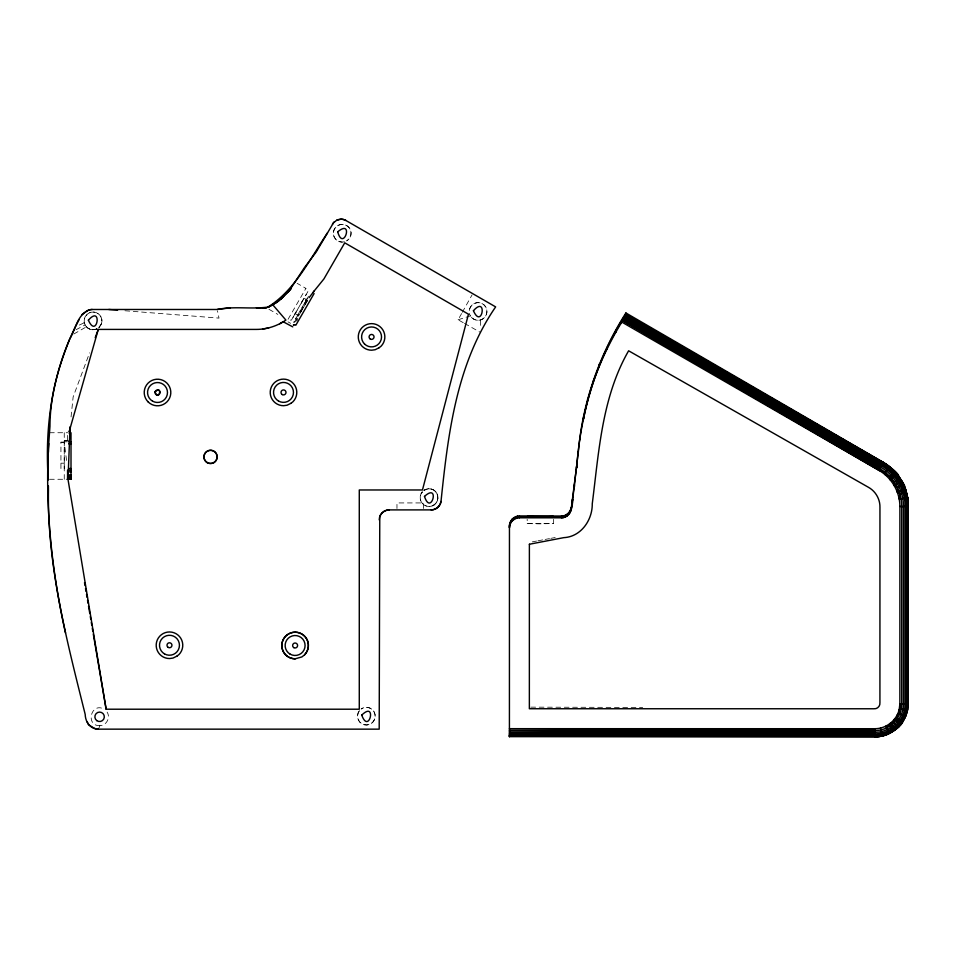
<?xml version="1.0" encoding="UTF-8"?>
<svg xmlns="http://www.w3.org/2000/svg" width="956" height="956" viewBox="0 0 956 956"><rect width="100%" height="100%" fill="white"/><g stroke="black" fill="none" stroke-linecap="round" stroke-linejoin="round"><path stroke-width="0.72" stroke-dasharray="4.78 3.58" d="M60.933 468.536L60.933 442.09L64.255 442.09M64.255 468.536L64.255 441.803L69.657 441.78M553.644 519.347L553.644 523.53L539.208 523.852L527.306 523.553L527.162 519.275M71.067 416.888L73.146 396.931L89.565 352.836M305.848 299.479L305.406 301.965L293.671 322.28M98.946 727.994L99.89 725.676C106.451 725.652 110.765 717.586 107.132 712.124M304.785 302.729L308.74 295.882L295.44 318.91L298.451 320.654M463.218 322.662L458.103 319.77L461.593 313.556M462.286 312.313L472.049 294.914M294.807 314.249L296.133 311.943L291.413 320.117L287.625 320.033M302.18 301.475L299.646 305.872L306.302 294.34M294.03 322.698L297.208 317.655M288.079 319.268L305.908 288.377L297.113 283.299M292.99 317.392L307.868 291.628L305.908 288.377M295.679 321.825L297.842 318.085M295.261 313.472L297.531 315.301M295.918 312.313L297.101 310.27M303.948 298.415L306.673 299.467M298.941 315.241L307.402 300.638L297.973 316.46M300.363 312.779L302.514 309.099M305.37 304.175L308.226 299.264M422.205 491.874L421.022 493.87M67.577 440.166L67.577 432.733L69.716 429.71M98.898 327.478L101.408 323.63L101.73 319.089M73.815 334.002L86.446 326.821A8.879 8.831 -60 0 0 97.058 328.828A8.867 8.867 0 0 1 84.188 321.192A8.867 8.867 0 0 1 96.532 312.755A8.867 8.867 0 0 1 98.97 327.514A8.879 8.831 -60 0 0 101.001 316.878M76.026 329.748L85.132 324.909L84.367 322.722L81.129 321.037M423.914 490.32L428.228 488.743L432.817 489.591M79.324 325.064L84.367 322.722M96.986 328.78C93.485 330.537 89.016 329.689 86.375 326.785M458.103 319.77L470.4 315.862A8.951 8.903 -60 0 0 480.354 320.033L480.772 327.131M532.253 541.885L536.555 541.06M537.989 540.797L543.725 539.71M545.159 539.435L549.461 538.622M550.895 538.348L555.197 537.535M527.162 523.458L553.644 523.53M49.485 432.733L67.577 432.733M64.255 440.381L66.956 440.381M64.255 440.752L69.657 440.752M60.933 442.389L64.255 442.389L66.848 462.728M60.933 463.182L64.255 463.182M49.485 479.279L67.577 479.279M530.843 707.153L642.695 707.44M124.937 310.748L219.008 318.109L217.49 310.915M99.89 725.676C85.239 726.178 90.844 702.074 103.774 708.993M288.043 321.873L290.636 323.331M464.497 323.391L479.828 332.079M268.959 309.266L277.838 314.393M432.088 505.951C439.055 503.681 439.868 492.507 432.745 489.556M85.072 324.873L86.446 326.821M100.966 316.902L99.651 314.99A8.939 8.891 -60 0 0 89.039 312.994L85.622 316.054A8.939 8.891 -60 0 0 84.295 322.853M423.365 508.508L423.365 502.928L396.967 502.928L396.967 508.508M64.255 432.733L64.255 479.279M359.468 710.619A8.843 8.843 0 0 0 364.236 724.744A8.843 8.843 0 0 0 375.027 714.443A8.843 8.843 0 0 0 361.141 709.017A8.867 8.819 -60 0 1 375.015 714.407A8.867 8.819 -60 0 1 364.236 724.756A8.867 8.819 -60 0 1 359.492 710.631M344.519 241.796A8.867 8.867 0 0 1 333.489 231.699A8.867 8.867 0 0 1 347.303 225.975A8.867 8.867 0 0 1 346.658 240.912A8.891 8.843 -60 0 0 347.912 226.405A8.891 8.843 -60 0 0 333.895 230.241A8.891 8.843 -60 0 0 342.224 242.119M480.354 320.033A8.879 8.831 -60 0 0 486.795 309.935A8.879 8.831 -60 0 0 477.379 302.646A8.879 8.831 -60 0 0 469.241 311.417A8.867 8.867 0 0 1 481.872 303.434A8.867 8.867 0 0 1 483.76 318.276A8.867 8.867 0 0 1 469.515 313.711A8.879 8.831 -60 0 0 470.376 315.874M437.788 496.092A8.867 8.867 0 0 0 423.974 490.356A8.891 8.843 -60 0 1 437.776 496.056A8.891 8.843 -60 0 1 426.746 506.202A8.867 8.867 0 0 1 422.265 491.91A8.891 8.843 -60 0 0 426.746 506.202A8.867 8.867 0 0 0 437.788 496.092"/><path stroke-width="1.43" d="M269.484 306.649L267.549 307.414L276.905 302.383L289.082 291.042L304.462 267.561L316.113 252.157L333.56 222.688L336.799 220.191L340.898 219.211A9.68 9.68 0 0 1 345.929 220.501L495.638 306.888C456.215 364.2 448.065 434.144 441.003 501.446A9.954 9.895 -60 0 1 431.156 509.895L389.176 509.906A9.966 9.907 -60 0 0 379.771 516.575L379.197 729.153L98.468 729.153C90.366 729.177 85.383 722.127 85.192 714.395C66.98 641.082 47.214 566.502 48.445 490.428L48.398 485.947M908.2 505.784C908.26 488.217 898.497 471.105 883.272 462.31L625.905 312.971L625.917 314.632L623.396 319.232L880.034 468.822C893.274 476.375 901.819 491.145 901.735 506.405L901.723 703.795C901.962 718.159 889.319 730.814 874.943 730.551L509.417 730.312L874.943 728.711C886.272 728.735 896.74 720.394 899.249 709.34C901.663 708.014 905.858 710.977 907.531 709.615C904.973 725.007 890.49 736.897 874.943 736.789L509.417 736.646L509.452 525.884C509.393 520.554 514.089 515.846 519.419 515.929L561.387 516.037C570.063 516.192 572.692 506.047 572.525 499.092C572.883 506.417 570.828 517.853 561.387 517.817L519.419 517.805C514.675 517.782 510.325 521.474 509.584 526.147M907.543 710.057L908.176 703.58L908.2 505.581C908.475 488.11 898.007 471.917 883.153 463.254L625.642 315.193L882.854 463.827C897.815 472.36 907.459 489.042 907.375 506.274L907.352 703.676C907.65 721.063 892.354 736.383 874.943 736.06L509.417 735.558L874.943 735.116C891.817 735.427 906.658 720.573 906.36 703.712L906.384 506.322C906.467 489.436 897.015 473.089 882.352 464.724L624.758 316.818L881.695 465.907C895.963 474.033 905.153 489.938 905.069 506.357L905.045 703.747C905.332 719.904 891.112 734.136 874.943 733.838L509.417 733.324L874.943 732.284C890.263 732.571 903.743 719.079 903.468 703.771L903.492 506.381C903.575 490.512 894.697 475.144 880.906 467.293L623.396 319.232L622.619 320.619L879.114 470.436C891.733 477.749 899.859 491.814 899.895 506.405L899.871 703.795L899.249 709.34L899.68 714.036L905.643 715.853L903.145 720.513M901.197 709.017L899.871 703.795L907.973 703.628L907.985 506.238L907.495 497.419L905.583 489.603M880.034 468.822L622.619 320.619L621.794 322.064L879.114 470.436L882.352 464.724L883.153 463.254L625.917 314.632L883.26 462.477C898.724 471.189 908.2 488.552 908.2 506.178C908.774 505.389 902.129 507.182 899.895 506.405M625.845 314.787L883.26 463.015C888.339 463.732 917.652 493.463 899.811 493.607L897.385 492.197L897.445 487.572L894.326 485.636L894.195 481.955C907.997 477.187 888.471 466.576 883.272 462.62L625.905 314.118C595.97 360.065 580.507 413.625 576.635 468.058L576.635 466.253L571.234 508.592L569.943 512.201L567.183 515.2L561.387 517.053L519.419 517.053C513.802 516.957 508.986 522.191 509.452 527.772L509.56 524.509M268.875 306.948C251.751 309.529 234.244 305.908 217.191 309.481L92.218 309.481A9.99 9.99 0 0 0 86.542 311.25C76.874 316.95 75.261 330.011 69.716 339.033C58.543 366.769 49.975 396.226 49.963 426.352L48.326 449.141L48.003 479.279M47.884 468.536L48.278 456.741M48.433 452.319L48.732 443.476M70.015 426.854L68.031 479.542L106.128 709.209L359.277 709.209L359.277 489.974L422.468 489.974L468.464 314.189L344.746 242.824L323.917 278.937L314.189 290.959M69.716 429.71L69.513 433.928L69.716 429.71L98.277 329.414L256.411 329.414C266.915 329.402 277.264 325.996 285.904 320.093L272.902 304.952M905.643 715.853L902.572 722.031L897.206 718.661L897.397 714.61L899.68 714.036M899.811 493.607L899.261 499.187L907.232 497.61L908.2 505.413M572.525 500.872L578.249 452.057L578.249 453.885M578.249 453.132C582.264 403.241 599.125 355.142 625.905 312.971M874.943 736.06L509.417 736.263L874.943 736.634C886.069 737.303 896.8 729.882 902.572 722.031C900.038 727.946 897.003 727.468 893.872 722.712L894.434 719.33L897.206 718.661M889.307 466.588L885.387 472.479L885.041 474.582L890.156 476.889L890.167 479.709L894.195 481.955M313.962 291.269L313.257 292.249M621.794 322.064C603.618 351.939 589.936 384.647 583.495 419.11L583.495 417.246M876.258 736.168L881.432 736.156L887.658 734.268C907.148 720.274 897.433 729.559 888.435 733.36M893.406 731.197L889.821 726.046L890.478 723.274L893.872 722.712M293.337 325.016L293.755 324.813M95.206 337.683L98.277 329.414M883.153 463.254L883.272 462.31M78.966 319.913C52.652 368.753 44.442 425.097 48.29 479.984M295.822 325.219L314.094 293.564M327.478 232.858C310.031 258.873 295.081 290.134 267.847 307.127M294.006 325.195L294.974 324.729M314.022 291.198L309.039 297.71M874.943 736.634C893.155 737.482 908.977 719.402 907.973 703.628M898.437 727.062L902.512 721.684M287.684 292.44L291.09 288.533L280.921 299.204M890.156 476.889L894.732 472.467L894.697 471.535L883.26 463.015M889.415 467.209L896.37 474.319L890.167 479.709M283.55 296.575L279.188 300.578L270.524 306.135M81.786 314.691L85.765 311.847A10.002 9.942 -60 0 1 92.218 309.481M902.356 482.135L894.888 472.276L901.341 481.418L894.326 485.636M279.726 323.773L283.167 321.754L292.763 326.868M897.445 487.572L903.265 484.549L899.536 478.108M896.37 474.319L903.265 484.549L904.997 489.257L897.385 492.197M336.608 220.298L338.926 219.45A9.799 9.751 -60 0 1 345.929 220.501M882.974 735.236L887.264 733.969M262.553 329.055L268.732 327.908M881.54 735.654L874.943 736.789L874.943 728.711L509.417 728.675M295.249 658.792L301.881 656.939L304.606 654.788A13.288 13.288 0 0 0 301.63 633.912A13.288 13.288 0 0 0 282.235 642.193A13.288 13.288 0 0 0 295.249 658.792A13.336 13.264 -60 0 1 282.235 642.253A13.336 13.264 -60 0 1 301.606 633.864A13.336 13.264 -60 0 1 304.582 654.764M217.131 309.481L230.42 307.82M889.821 726.046L885.758 726.237L889.271 733.36M542.673 516.873L553.644 516.551L527.162 516.491L539.208 516.873M874.943 730.551L509.417 731.89L874.943 732.284M263.031 307.82L266.593 307.808L256.411 307.82M874.943 733.838L509.417 734.555L874.943 735.116M68.724 441.803L71.007 441.803M68.724 443.835L71.007 443.835M68.724 468.536L71.007 468.536M71.007 470.221L67.577 470.221L67.577 479.279L71.007 479.279L71.007 432.733M67.577 471.858L71.007 471.858M67.577 474.845L71.007 474.845M67.577 476.136L71.007 476.136M67.577 477.223L71.007 477.223M67.577 478.108L71.007 478.108M67.577 478.753L71.007 478.753M67.577 479.147L71.007 479.147M592.959 735.582L509.417 735.379L509.417 736.753M613.848 735.642L842.117 736.216M108.769 309.481L117.588 310.162M879.114 470.436L885.387 472.479M882.854 463.827L625.26 315.886L882.352 464.724M881.695 465.907L624.125 317.954L880.906 467.293M900.767 724.206L894.434 719.33M895.533 729.428L890.478 723.274M901.341 481.418L905.977 491.492L907.543 497.49M87.163 721.78L88.466 724.648L92.947 727.492A9.978 9.978 0 0 0 98.468 729.153M904.997 489.257L907.232 497.61L907.985 506.238M882.292 735.809L880.488 728.09M905.977 491.492L907.232 497.61M65.51 633.039C52.114 572.608 45.386 511.03 48.326 449.141M84.51 582.634L85.012 585.574M85.514 588.526L86.016 591.465M86.518 594.405L87.02 597.357M87.534 600.296L88.036 603.236M88.538 606.188L89.792 613.537M90.294 616.489L90.796 619.428M91.298 622.368L91.8 625.32M92.302 628.259L92.804 631.199M93.306 634.151L106.128 709.209M907.495 497.419L908.188 504.672M620.97 321.598L620.97 323.498M615.987 330.226L615.987 332.138M606.737 347.53L606.737 349.442M599.197 364.2L599.197 366.1M592.828 381.313L592.828 383.213M587.653 398.819L587.653 400.695M580.113 437.681L580.113 439.533M574.508 484.668L574.508 486.461M571.234 507.588L571.234 509.357M570.78 509.405L570.78 511.173M569.943 511.197L569.943 512.966M568.724 512.822L568.724 514.591M567.183 514.197L567.183 515.965M565.402 515.2L565.402 516.969M563.514 515.81L563.514 517.59M562.439 515.977L562.439 517.758M561.387 516.037L561.387 517.817M519.419 515.929L519.419 517.805M517.543 516.109L517.543 517.997M515.619 516.67L515.619 518.558M513.79 517.662L513.79 519.55M512.177 519.036L512.177 520.924M510.898 520.721L510.898 522.609M510.014 522.585L510.014 524.474M332.461 224.23A10.062 10.002 -60 0 1 334.576 221.673M441.003 501.446A9.966 9.966 0 0 1 431.156 509.906M379.209 519.873A9.978 9.978 0 0 1 389.176 509.906M529.385 544.239L529.361 708.743L873.832 708.778C877.309 709.173 880.321 706.161 879.926 702.672L879.95 507.278C880.118 499.104 875.588 491.241 868.442 487.297L628.618 350.792C601.874 397.302 598.91 451.77 592.266 503.728C592.505 520.04 581.009 536.818 563.813 537.642L529.385 544.239M88.37 320.212C97.237 339.822 102.579 304.032 88.37 320.212M473.423 310.712C482.099 330.418 487.787 294.687 473.423 310.712M361.75 715.088C369.016 735.343 377.214 700.115 361.75 715.088M155.111 391.864C158.505 402.691 163.464 384.181 155.111 391.864M424.488 496.403C431.072 516.885 440.441 481.944 424.488 496.403M337.707 231.83C343.467 252.563 354.222 218.028 337.707 231.83M290.994 403.277L287.087 405.213L283.645 405.703A13.288 13.288 0 0 1 270.632 389.104A13.288 13.288 0 0 1 290.026 380.835A13.288 13.288 0 0 1 293.002 401.711L290.994 403.277M379.054 347.781L375.134 349.729L371.705 350.207A13.288 13.288 0 0 1 358.691 333.62A13.288 13.288 0 0 1 378.086 325.339A13.288 13.288 0 0 1 381.062 346.215L379.054 347.781M176.968 656.115L173.048 658.051L169.618 658.541A13.288 13.288 0 0 1 156.605 641.954A13.288 13.288 0 0 1 176 633.673A13.288 13.288 0 0 1 178.975 654.549L176.968 656.115M908.2 506.178L908.2 505.043L908.2 506.178M96.855 720.657A4.732 4.732 0 0 0 104.3 717.275A4.732 4.732 0 0 0 97.643 712.507A4.732 4.732 0 0 0 96.855 720.657M370.319 339.081A2.498 2.498 0 0 0 374.047 336.918A2.498 2.498 0 0 0 370.319 334.767A2.498 2.498 0 0 0 370.319 339.081M364.511 343.969A9.966 9.966 0 0 0 381.193 339.5A9.966 9.966 0 0 0 368.98 327.299A9.966 9.966 0 0 0 364.511 343.969M282.259 394.577A2.498 2.498 0 0 0 285.999 392.414A2.498 2.498 0 0 0 282.259 390.251A2.498 2.498 0 0 0 282.259 394.577M278.519 401.042A9.966 9.966 0 0 0 293.468 392.414A9.966 9.966 0 0 0 278.519 383.774A9.966 9.966 0 0 0 278.519 401.042M156.27 394.661A2.498 2.498 0 0 0 160.011 392.51A2.498 2.498 0 0 0 156.27 390.347A2.498 2.498 0 0 0 156.27 394.661M148.216 401.998A13.288 13.288 0 0 0 170.395 395.808A13.288 13.288 0 0 0 153.94 379.699A13.288 13.288 0 0 0 148.216 401.998M152.53 401.138A9.966 9.966 0 0 0 167.479 392.51A9.966 9.966 0 0 0 152.53 383.87A9.966 9.966 0 0 0 152.53 401.138M167.718 647.021A2.498 2.498 0 0 0 171.877 645.898A2.498 2.498 0 0 0 168.83 642.85A2.498 2.498 0 0 0 167.718 647.021M164.492 653.892A9.966 9.966 0 0 0 179.441 645.252A9.966 9.966 0 0 0 164.492 636.624A9.966 9.966 0 0 0 164.492 653.892M293.862 647.654A2.498 2.498 0 0 0 297.603 645.491A2.498 2.498 0 0 0 293.862 643.34A2.498 2.498 0 0 0 293.862 647.654M290.122 654.131A9.966 9.966 0 0 0 305.084 645.491A9.966 9.966 0 0 0 290.122 636.863A9.966 9.966 0 0 0 290.122 654.131M207.129 462.596A6.644 6.644 0 0 0 217.191 457.004A6.644 6.644 0 0 0 207.309 451.089A6.644 6.644 0 0 0 207.129 462.596M213.762 462.704A6.668 6.632 -59.8 0 0 213.965 451.172A6.668 6.632 -59.8 0 0 203.903 456.801A6.668 6.632 -59.8 0 0 213.762 462.704"/></g></svg>
